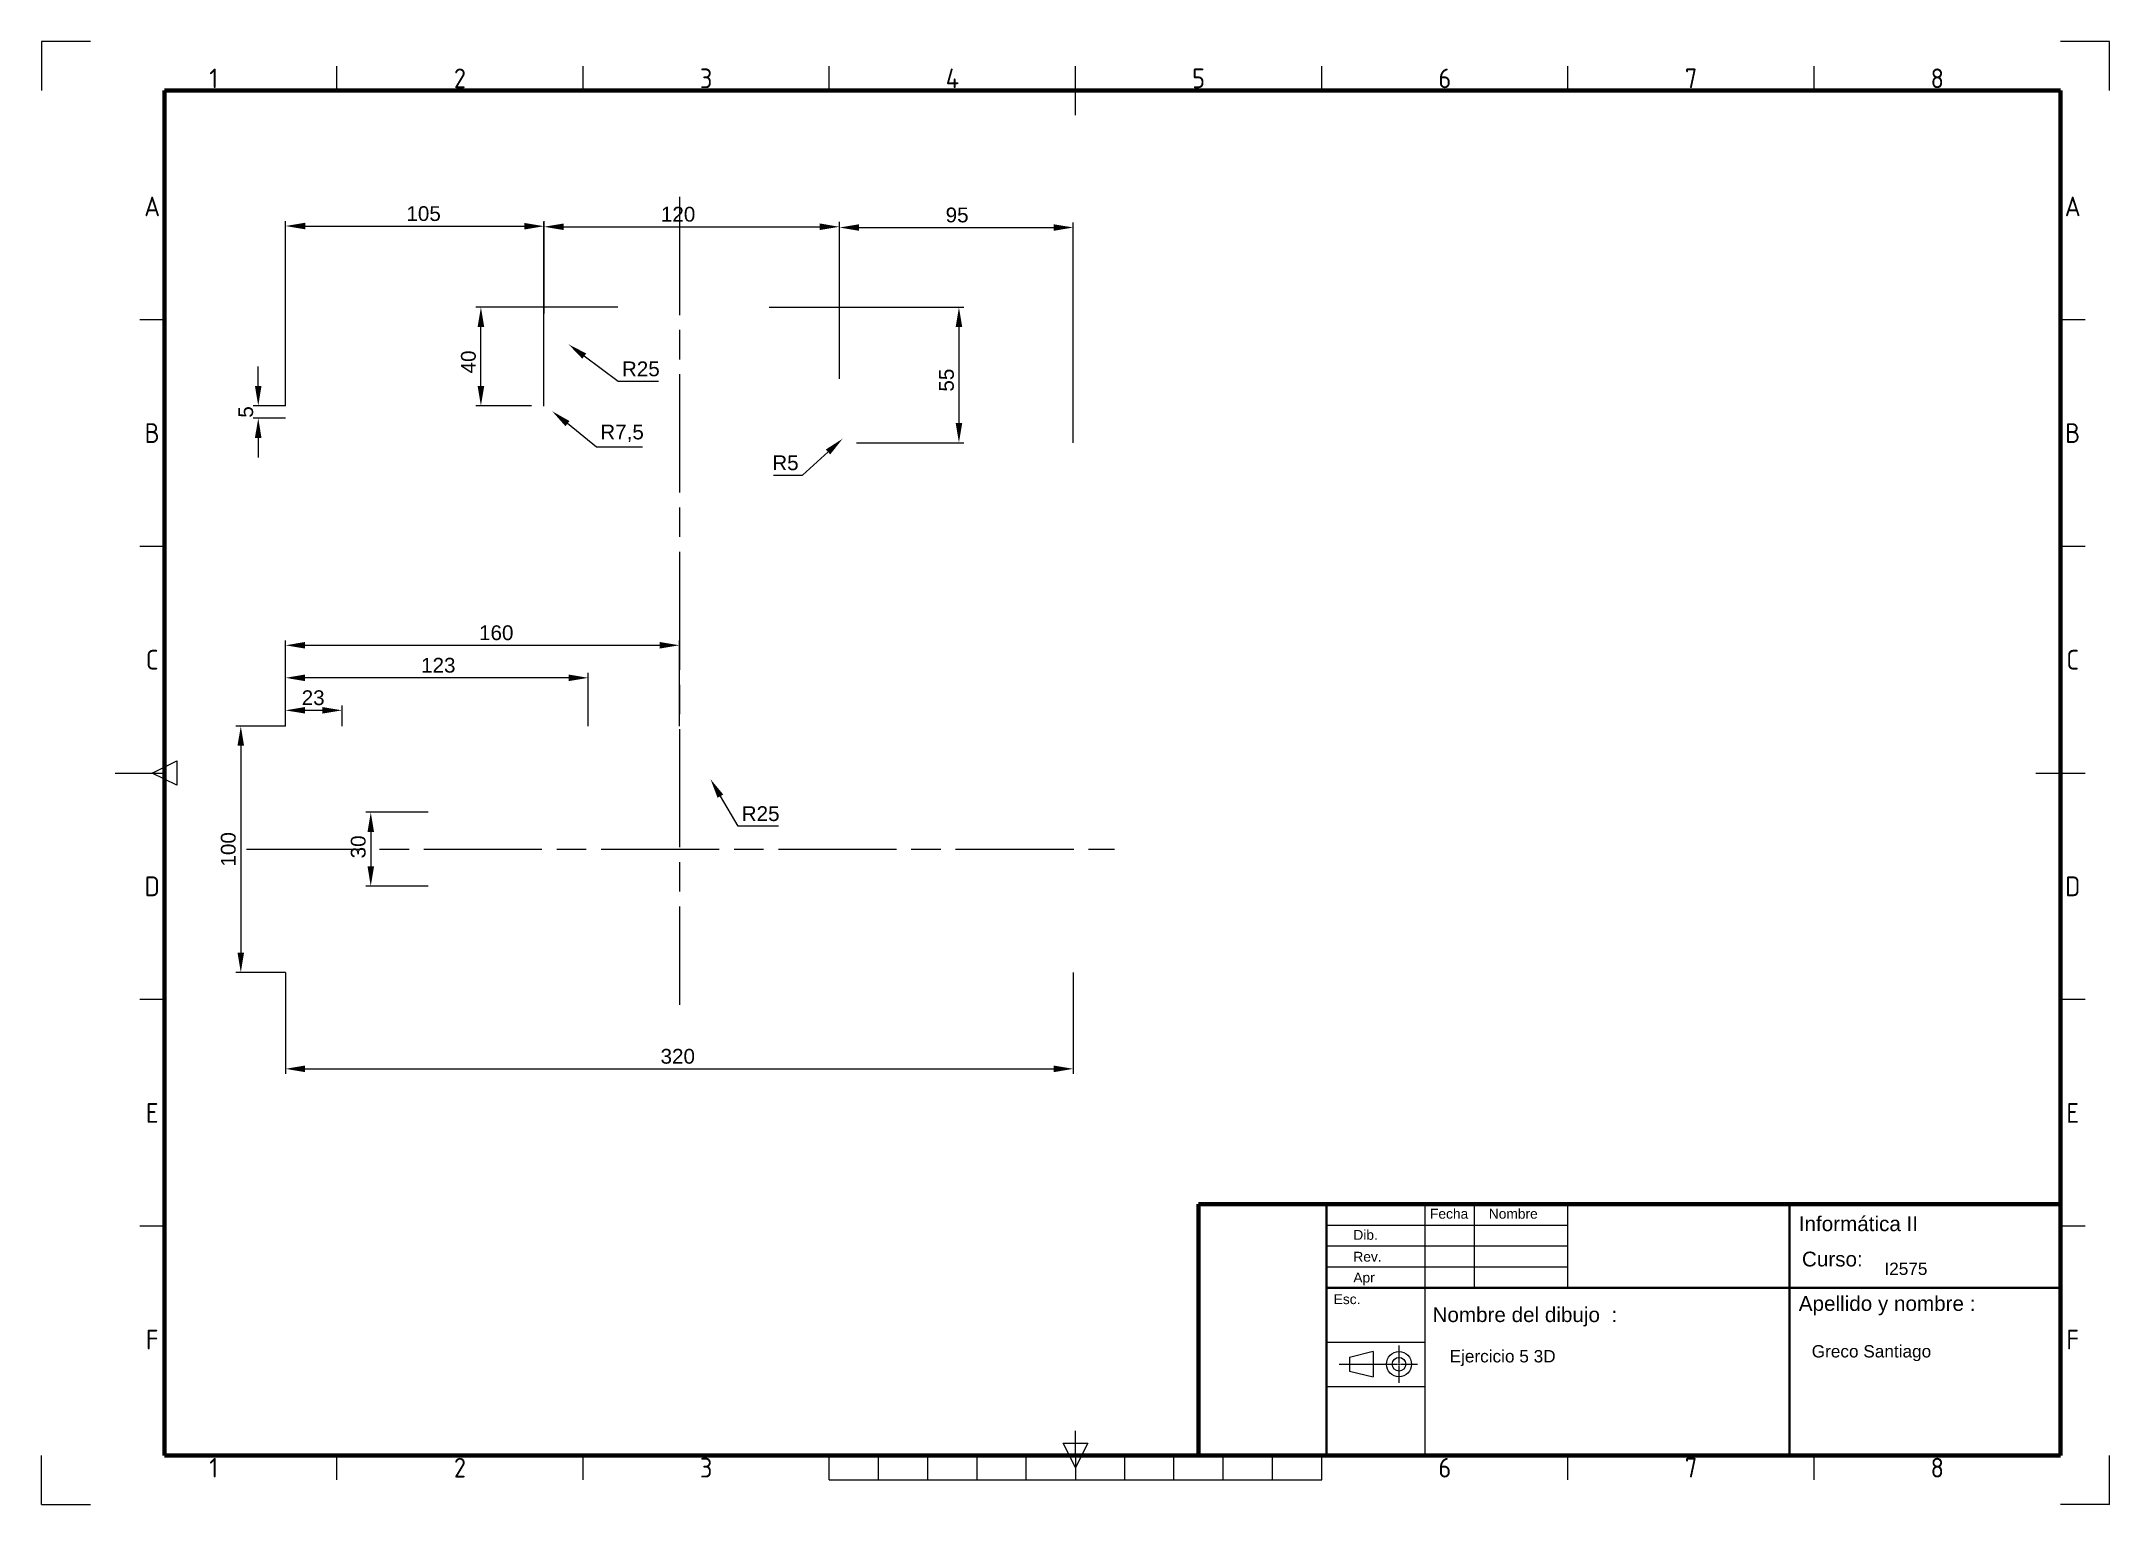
# Paper-space layout 'Presentación1' of a CAD drawing. Header units: millimetres. Extents: x 0 to 420, y 0 to 297.
import ezdxf
from ezdxf.enums import TextEntityAlignment as Align

# ---------------------------------------------------------------- set-up
doc = ezdxf.new("R2010")
doc.units = ezdxf.units.MM
doc.linetypes.add('ACAD_ISO08W100', pattern=[36, 24, -3, 6, -3])
doc.linetypes.add('CENTER2', pattern=[28.575, 19.05, -3.175, 3.175, -3.175])
doc.layers.add('Cotas', color=5, linetype='Continuous', lineweight=20)
doc.layers.add('Ejes', color=3, linetype='ACAD_ISO08W100', lineweight=20)
doc.styles.add('ISO Proportional', font='isocp.shx')
doc.styles.get("Standard").update_dxf_attribs({"font": 'arial.ttf'})
doc.dimstyles.new('Info 2', dxfattribs={"dimscale": 0, "dimtxt": 3, "dimasz": 4, "dimexe": 1, "dimexo": 0, "dimgap": 1, "dimtad": 1, "dimtoh": 1, "dimtxsty": 'Standard', "dimcen": 0, "dimclrd": 256, "dimclre": 256, "dimclrt": 256, "dimadec": 1, "dimazin": 0, "dimtfac": 1, "dimtofl": 0, "dimtmove": 0, "dimatfit": 3, "dimfxl": 1, "dimlwd": -1, "dimlwe": -1, "dimarcsym": 0})

# ---------------------------------------------------------------- blocks, each defined once
blk = doc.blocks.new('*U7')
at = {"color": 0, "linetype": 'CENTER2', "lineweight": 20, "ltscale": 3, "transparency": 16777216}
for p, q in [((-12.18, 0), (-0.28, 0)), ((0, 0.28), (0, 3.78)), ((0.28, 0), (3.78, 0)), ((0, -3.78), (0, -0.28))]:
    blk.add_line(p, q, dxfattribs=at)
at = {"color": 0, "linetype": 'Continuous', "lineweight": 20, "ltscale": 3, "transparency": 16777216}
for p, q in [((-0.14, 0), (0.14, 0)), ((0, -0.14), (0, 0.14))]:
    blk.add_line(p, q, dxfattribs=at)
blk = doc.blocks.new('*D16')
at = {"layer": 'Cotas', "transparency": 16777216}
for p, q in [((49.56, 108.03), (49.56, 87.45)), ((209.56, 108.03), (209.56, 87.45)), ((53.56, 88.45), (205.56, 88.45))]:
    blk.add_line(p, q, dxfattribs=at)
for points in [[(53.56, 89.12), (53.56, 87.78), (49.56, 88.45)], [(205.56, 89.12), (205.56, 87.78), (209.56, 88.45)]]:
    blk.add_solid(points, dxfattribs=at)
at = {"layer": 'Defpoints', "color": 0, "transparency": 16777216}
for p in [(49.56, 108.03), (209.56, 108.03), (209.56, 88.45)]:
    blk.add_point(p, dxfattribs=at)
at = {"layer": 'Cotas', "transparency": 16777216, "insert": (129.23, 90.98), "char_height": 3, "attachment_point": 5}
blk.add_mtext('320', dxfattribs=at)
blk = doc.blocks.new('*D17')
at = {"layer": 'Cotas', "transparency": 16777216}
for p, q in [((49.56, 158.03), (49.56, 162.22)), ((53.56, 161.22), (57.06, 161.22)), ((61.06, 158.03), (61.06, 162.22))]:
    blk.add_line(p, q, dxfattribs=at)
for points in [[(53.56, 161.89), (53.56, 160.56), (49.56, 161.22)], [(57.06, 161.89), (57.06, 160.56), (61.06, 161.22)]]:
    blk.add_solid(points, dxfattribs=at)
at = {"layer": 'Defpoints', "color": 0, "transparency": 16777216}
for p in [(61.06, 161.22), (49.56, 158.03), (61.06, 158.03)]:
    blk.add_point(p, dxfattribs=at)
at = {"layer": 'Cotas', "transparency": 16777216, "insert": (55.19, 163.76), "char_height": 3, "attachment_point": 5}
blk.add_mtext('23', dxfattribs=at)
blk = doc.blocks.new('*D18')
at = {"layer": 'Cotas', "transparency": 16777216}
for p, q in [((49.56, 158.03), (49.56, 168.82)), ((111.06, 158.03), (111.06, 168.82)), ((107.06, 167.82), (53.56, 167.82))]:
    blk.add_line(p, q, dxfattribs=at)
for points in [[(53.56, 168.48), (53.56, 167.15), (49.56, 167.82)], [(107.06, 168.48), (107.06, 167.15), (111.06, 167.82)]]:
    blk.add_solid(points, dxfattribs=at)
at = {"layer": 'Defpoints', "color": 0, "transparency": 16777216}
for p in [(49.56, 167.82), (49.56, 158.03), (111.06, 158.03)]:
    blk.add_point(p, dxfattribs=at)
at = {"layer": 'Cotas', "transparency": 16777216, "insert": (80.6, 170.35), "char_height": 3, "attachment_point": 5}
blk.add_mtext('123', dxfattribs=at)
blk = doc.blocks.new('*D19')
at = {"layer": 'Cotas', "transparency": 16777216}
for p, q in [((44.04, 227.03), (44.04, 231.03)), ((49.56, 223.03), (43.04, 223.03)), ((49.56, 220.53), (43.04, 220.53)), ((44.04, 216.53), (44.04, 212.53))]:
    blk.add_line(p, q, dxfattribs=at)
for points in [[(43.37, 227.03), (44.7, 227.03), (44.04, 223.03)], [(43.37, 216.53), (44.7, 216.53), (44.04, 220.53)]]:
    blk.add_solid(points, dxfattribs=at)
at = {"layer": 'Defpoints', "color": 0, "transparency": 16777216}
for p in [(49.56, 223.03), (44.04, 220.53), (49.56, 220.53)]:
    blk.add_point(p, dxfattribs=at)
at = {"layer": 'Cotas', "transparency": 16777216, "insert": (41.51, 221.78), "char_height": 3, "attachment_point": 5, "rotation": 90}
blk.add_mtext('5', dxfattribs=at)
blk = doc.blocks.new('*D20')
at = {"layer": 'Cotas', "transparency": 16777216}
for p, q in [((117.06, 243.03), (88.26, 243.03)), ((89.26, 227.03), (89.26, 239.03)), ((99.56, 223.03), (88.26, 223.03))]:
    blk.add_line(p, q, dxfattribs=at)
for points in [[(88.59, 239.03), (89.93, 239.03), (89.26, 243.03)], [(88.59, 227.03), (89.93, 227.03), (89.26, 223.03)]]:
    blk.add_solid(points, dxfattribs=at)
at = {"layer": 'Defpoints', "color": 0, "transparency": 16777216}
for p in [(89.26, 243.03), (117.06, 243.03), (99.56, 223.03)]:
    blk.add_point(p, dxfattribs=at)
at = {"layer": 'Cotas', "transparency": 16777216, "insert": (86.73, 231.93), "char_height": 3, "attachment_point": 5, "rotation": 90}
blk.add_mtext('40', dxfattribs=at)
blk = doc.blocks.new('*D21')
at = {"layer": 'Cotas', "transparency": 16777216}
for p, q in [((147.81, 243.03), (187.33, 243.03)), ((186.33, 239.03), (186.33, 219.53)), ((165.56, 215.53), (187.33, 215.53))]:
    blk.add_line(p, q, dxfattribs=at)
for points in [[(185.67, 239.03), (187, 239.03), (186.33, 243.03)], [(185.67, 219.53), (187, 219.53), (186.33, 215.53)]]:
    blk.add_solid(points, dxfattribs=at)
at = {"layer": 'Defpoints', "color": 0, "transparency": 16777216}
for p in [(147.81, 243.03), (165.56, 215.53), (186.33, 215.53)]:
    blk.add_point(p, dxfattribs=at)
at = {"layer": 'Cotas', "transparency": 16777216, "insert": (183.81, 228.24), "char_height": 3, "attachment_point": 5, "rotation": 90}
blk.add_mtext('55', dxfattribs=at)
blk = doc.blocks.new('*D22')
at = {"layer": 'Cotas', "transparency": 16777216}
for p, q in [((49.56, 223.03), (49.59, 260.52)), ((102.06, 222.99), (102.09, 260.48)), ((53.59, 259.52), (98.09, 259.48))]:
    blk.add_line(p, q, dxfattribs=at)
for points in [[(53.59, 260.19), (53.59, 258.85), (49.59, 259.52)], [(98.09, 260.15), (98.09, 258.82), (102.09, 259.48)]]:
    blk.add_solid(points, dxfattribs=at)
at = {"layer": 'Defpoints', "color": 0, "transparency": 16777216}
for p in [(102.09, 259.48), (49.56, 223.03), (102.06, 222.99)]:
    blk.add_point(p, dxfattribs=at)
at = {"layer": 'Cotas', "transparency": 16777216, "insert": (77.62, 262.03), "char_height": 3, "attachment_point": 5, "rotation": 359.9552}
blk.add_mtext('105', dxfattribs=at)
blk = doc.blocks.new('*D23')
at = {"layer": 'Cotas', "transparency": 16777216}
for p, q in [((102.06, 228.53), (102.06, 260.37)), ((106.06, 259.37), (158.06, 259.37)), ((162.06, 228.53), (162.06, 260.37))]:
    blk.add_line(p, q, dxfattribs=at)
for points in [[(106.06, 260.04), (106.06, 258.71), (102.06, 259.37)], [(158.06, 260.04), (158.06, 258.71), (162.06, 259.37)]]:
    blk.add_solid(points, dxfattribs=at)
at = {"layer": 'Defpoints', "color": 0, "transparency": 16777216}
for p in [(162.06, 259.37), (102.06, 228.53), (162.06, 228.53)]:
    blk.add_point(p, dxfattribs=at)
at = {"layer": 'Cotas', "transparency": 16777216, "insert": (129.3, 261.9), "char_height": 3, "attachment_point": 5}
blk.add_mtext('120', dxfattribs=at)
blk = doc.blocks.new('*D24')
at = {"layer": 'Cotas', "transparency": 16777216}
for p, q in [((162.06, 228.53), (162.06, 260.22)), ((166.06, 259.22), (205.56, 259.22)), ((209.56, 215.53), (209.56, 260.22))]:
    blk.add_line(p, q, dxfattribs=at)
for points in [[(166.06, 259.88), (166.06, 258.55), (162.06, 259.22)], [(205.56, 259.88), (205.56, 258.55), (209.56, 259.22)]]:
    blk.add_solid(points, dxfattribs=at)
at = {"layer": 'Defpoints', "color": 0, "transparency": 16777216}
for p in [(209.56, 259.22), (162.06, 228.53), (209.56, 215.53)]:
    blk.add_point(p, dxfattribs=at)
at = {"layer": 'Cotas', "transparency": 16777216, "insert": (185.96, 261.75), "char_height": 3, "attachment_point": 5}
blk.add_mtext('95', dxfattribs=at)
blk = doc.blocks.new('*D25')
at = {"layer": 'Cotas', "transparency": 16777216}
for p, q in [((117.14, 227.98), (110.25, 233.12)), ((125.33, 227.98), (117.14, 227.98))]:
    blk.add_line(p, q, dxfattribs=at)
blk.add_solid([(110.65, 233.65), (109.85, 232.59), (107.05, 235.51)], dxfattribs=at)
at = {"layer": 'Defpoints', "color": 0, "transparency": 16777216}
for p in [(107.05, 235.51), (117.06, 228.03)]:
    blk.add_point(p, dxfattribs=at)
at = {"layer": 'Cotas', "transparency": 16777216, "insert": (121.73, 230.51), "char_height": 3, "attachment_point": 5}
blk.add_mtext('R25', dxfattribs=at)
blk = doc.blocks.new('*D26')
at = {"layer": 'Cotas', "transparency": 16777216}
for p, q in [((154.53, 208.92), (159.75, 213.66)), ((148.67, 208.92), (154.53, 208.92))]:
    blk.add_line(p, q, dxfattribs=at)
blk.add_solid([(159.3, 214.16), (160.2, 213.17), (162.71, 216.35)], dxfattribs=at)
at = {"layer": 'Defpoints', "color": 0, "transparency": 16777216}
for p in [(162.71, 216.35), (164.56, 218.03)]:
    blk.add_point(p, dxfattribs=at)
at = {"layer": 'Cotas', "transparency": 16777216, "insert": (151.1, 211.45), "char_height": 3, "attachment_point": 5}
blk.add_mtext('R5', dxfattribs=at)
blk = doc.blocks.new('*D27')
at = {"layer": 'Cotas', "transparency": 16777216}
for p, q in [((112.74, 214.64), (106.84, 219.41)), ((122.1, 214.64), (112.74, 214.64))]:
    blk.add_line(p, q, dxfattribs=at)
blk.add_solid([(107.26, 219.93), (106.42, 218.89), (103.73, 221.93)], dxfattribs=at)
at = {"layer": 'Defpoints', "color": 0, "transparency": 16777216}
for p in [(100.81, 224.28), (103.73, 221.93)]:
    blk.add_point(p, dxfattribs=at)
at = {"layer": 'Cotas', "transparency": 16777216, "insert": (117.92, 217.44), "char_height": 3, "attachment_point": 5}
blk.add_mtext('R7,5', dxfattribs=at)
blk = doc.blocks.new('*D28')
at = {"layer": 'Cotas', "transparency": 16777216}
for p, q in [((49.56, 158.03), (49.56, 175.42)), ((53.56, 174.42), (125.56, 174.42)), ((129.56, 158.03), (129.56, 175.42))]:
    blk.add_line(p, q, dxfattribs=at)
for points in [[(53.56, 175.09), (53.56, 173.76), (49.56, 174.42)], [(125.56, 175.09), (125.56, 173.76), (129.56, 174.42)]]:
    blk.add_solid(points, dxfattribs=at)
at = {"layer": 'Defpoints', "color": 0, "transparency": 16777216}
for p in [(129.56, 174.42), (49.56, 158.03), (129.56, 158.03)]:
    blk.add_point(p, dxfattribs=at)
at = {"layer": 'Cotas', "transparency": 16777216, "insert": (92.37, 176.95), "char_height": 3, "attachment_point": 5}
blk.add_mtext('160', dxfattribs=at)
blk = doc.blocks.new('*D29')
at = {"layer": 'Cotas', "transparency": 16777216}
for p, q in [((141.47, 137.7), (137.9, 143.79)), ((149.66, 137.7), (141.47, 137.7))]:
    blk.add_line(p, q, dxfattribs=at)
blk.add_solid([(138.47, 144.13), (137.32, 143.46), (135.88, 147.25)], dxfattribs=at)
at = {"layer": 'Defpoints', "color": 0, "transparency": 16777216}
for p in [(129.56, 158.03), (135.88, 147.25)]:
    blk.add_point(p, dxfattribs=at)
at = {"layer": 'Cotas', "transparency": 16777216, "insert": (146.06, 140.23), "char_height": 3, "attachment_point": 5}
blk.add_mtext('R25', dxfattribs=at)
blk = doc.blocks.new('*D30')
at = {"layer": 'Cotas', "transparency": 16777216}
for p, q in [((78.56, 140.53), (65.89, 140.53)), ((66.89, 136.53), (66.89, 129.53)), ((78.56, 125.53), (65.89, 125.53))]:
    blk.add_line(p, q, dxfattribs=at)
for points in [[(66.23, 136.53), (67.56, 136.53), (66.89, 140.53)], [(66.23, 129.53), (67.56, 129.53), (66.89, 125.53)]]:
    blk.add_solid(points, dxfattribs=at)
at = {"layer": 'Defpoints', "color": 0, "transparency": 16777216}
for p in [(78.56, 140.53), (66.89, 125.53), (78.56, 125.53)]:
    blk.add_point(p, dxfattribs=at)
at = {"layer": 'Cotas', "transparency": 16777216, "insert": (64.36, 133.5), "char_height": 3, "attachment_point": 5, "rotation": 90}
blk.add_mtext('30', dxfattribs=at)
blk = doc.blocks.new('*D31')
at = {"layer": 'Cotas', "transparency": 16777216}
for p, q in [((49.56, 158.03), (39.5, 158.03)), ((40.5, 154.03), (40.5, 112.03)), ((49.56, 108.03), (39.5, 108.03))]:
    blk.add_line(p, q, dxfattribs=at)
for points in [[(39.83, 154.03), (41.16, 154.03), (40.5, 158.03)], [(39.83, 112.03), (41.16, 112.03), (40.5, 108.03)]]:
    blk.add_solid(points, dxfattribs=at)
at = {"layer": 'Defpoints', "color": 0, "transparency": 16777216}
for p in [(49.56, 158.03), (40.5, 108.03), (49.56, 108.03)]:
    blk.add_point(p, dxfattribs=at)
at = {"layer": 'Cotas', "transparency": 16777216, "insert": (37.97, 133), "char_height": 3, "attachment_point": 5, "rotation": 90}
blk.add_mtext('100', dxfattribs=at)

psp = doc.layouts.new('Presentación1')

# ---------------------------------------------------------------- linework, layer by layer
for p, q in [((0, 297), (0, 287)), ((10, 297), (0, 297)), ((420, 297), (410, 297)), ((420, 287), (420, 297)), ((60, 287), (60, 292)), ((110, 287), (110, 292)), ((160, 287), (160, 292)), ((210, 282), (210, 292)), ((260, 287), (260, 292)), ((310, 287), (310, 292)), ((360, 287), (360, 292)), ((25, 240.5), (20, 240.5)), ((415, 240.5), (410, 240.5)), ((25, 194.5), (20, 194.5)), ((415, 194.5), (410, 194.5)), ((15, 148.5), (25, 148.5)), ((22.5, 148.5), (27.5, 151)), ((27.5, 146), (22.5, 148.5)), ((27.5, 151), (27.5, 146)), ((405, 148.5), (415, 148.5)), ((25, 102.5), (20, 102.5)), ((415, 102.5), (410, 102.5)), ((25, 56.5), (20, 56.5)), ((261, 56.75), (310, 56.75)), ((415, 56.5), (410, 56.5)), ((261, 52.5), (310, 52.5)), ((261, 48.25), (310, 48.25)), ((210, 10), (210, 15)), ((0, 0), (0, 10)), ((60, 5), (60, 10)), ((110, 5), (110, 10)), ((160, 5), (160, 10)), ((170, 5), (170, 10)), ((180, 5), (180, 10)), ((190, 5), (190, 10)), ((200, 5), (200, 10)), ((207.5, 12.5), (212.5, 12.5)), ((210, 7.5), (207.5, 12.5)), ((212.5, 12.5), (210, 7.5)), ((210, 10), (210, 5)), ((220, 5), (220, 10)), ((230, 5), (230, 10)), ((240, 5), (240, 10)), ((250, 5), (250, 10)), ((260, 5), (260, 10)), ((310, 5), (310, 10)), ((360, 5), (360, 10)), ((420, 0), (420, 10)), ((160, 5), (260, 5)), ((0, 0), (10, 0)), ((420, 0), (410, 0))]:
    psp.add_line(p, q)
at = {"lineweight": 80}
for p, q in [((410, 287), (25, 287)), ((25, 287), (25, 10)), ((410, 10), (410, 287)), ((235, 61), (410, 61)), ((235, 10), (235, 61)), ((25, 10), (410, 10))]:
    psp.add_line(p, q, dxfattribs=at)
at = {"lineweight": 40}
for p, q in [((261, 10), (261, 61)), ((355, 10), (355, 61)), ((261, 44), (410, 44))]:
    psp.add_line(p, q, dxfattribs=at)
at = {"lineweight": 20}
for p, q in [((281, 10), (281, 61)), ((291, 44), (291, 61)), ((310, 44), (310, 61)), ((261, 33), (281, 33)), ((270.4389, 31.0552), (265.6153, 29.8816)), ((265.6153, 29.8816), (265.6153, 27.1184)), ((270.4389, 31.0552), (270.4389, 25.9448)), ((265.6153, 27.1184), (270.4389, 25.9448)), ((261, 24), (281, 24))]:
    psp.add_line(p, q, dxfattribs=at)
for radius in [2.5552, 1.3816]:
    psp.add_circle((275.6935, 28.5), radius, dxfattribs=at)
at = {"layer": 'Ejes'}
for p, q in [((129.5597, 265.4202), (129.5597, 101.4689)), ((41.6593, 133.0331), (217.9251, 133.0331))]:
    psp.add_line(p, q, dxfattribs=at)

# ---------------------------------------------------------------- block references
at = {"linetype": 'CENTER2', "lineweight": 20, "ltscale": 3}
psp.add_blockref('*U7', (275.6935, 28.5), dxfattribs=at)

# ---------------------------------------------------------------- texts
at = {"style": 'ISO Proportional'}
for s, p in [('1', (35, 289.5)), ('2', (85, 289.5)), ('3', (135, 289.5)), ('4', (185, 289.5)), ('5', (235, 289.5)), ('6', (285, 289.5)), ('7', (335, 289.5)), ('8', (385, 289.5)), ('A', (22.5, 263.5)), ('A', (412.5, 263.5)), ('B', (22.5, 217.5)), ('B', (412.5, 217.5)), ('C', (22.5, 171.5)), ('C', (412.5, 171.5)), ('D', (22.5, 125.5)), ('D', (412.5, 125.5)), ('E', (22.5, 79.5)), ('E', (412.5, 79.5)), ('F', (22.5, 33.5)), ('F', (412.5, 33.5)), ('1', (35, 7.5)), ('2', (85, 7.5)), ('3', (135, 7.5)), ('6', (285, 7.5)), ('7', (335, 7.5)), ('8', (385, 7.5))]:
    psp.add_text(s, height=4, dxfattribs=at).set_placement(p, align=Align.MIDDLE)
at = {"lineweight": 20}
for s, height, p in [('Fecha', 2, (281.9887, 58.0375)), ('Nombre', 2, (293.9284, 58.0375)), ('Dib.', 2, (266.4236, 53.7451)), ('Informática II', 3, (356.8765, 55.5105)), ('Rev.', 2, (266.4236, 49.3119)), ('Curso: ', 3, (357.5162, 48.3432)), ('Apr', 2, (266.4236, 45.0899)), ('Esc.', 2, (262.4263, 40.6988)), ('Apellido y nombre : ', 3, (356.8765, 39.3278)), ('Nombre del dibujo  : ', 3, (282.4934, 37.0552))]:
    psp.add_text(s, height=height, dxfattribs=at).set_placement(p)
at = {"layer": 'Cotas', "char_height": 2.5, "attachment_point": 1}
for s, width, insert in [('I2575', 41.257422, (374.2594, 49.1167)), ('Ejercicio 5 3D', 60.034935, (285.958, 31.3684)), ('Greco Santiago', 40.773727, (359.5008, 32.3683))]:
    psp.add_mtext_dynamic_manual_height_columns(s, width=width, gutter_width=12.5, heights=[0], dxfattribs=dict(at, insert=insert))

# ---------------------------------------------------------------- dimensions: what is measured, and where the dimension line sits
at = {"layer": 'Cotas'}
for base, p1, p2, angle, picture, middle, dimtype in [((102.0882, 259.4813), (49.5597, 223.0331), (102.0597, 222.9921), 359.955224, '*D22', (77.6177, 259.5004), 161), ((89.2592, 243.0331), (99.5597, 223.0331), (117.0597, 243.0331), 90, '*D20', (89.2592, 231.9277), 160), ((186.3329, 215.5331), (147.8097, 243.0309), (165.5597, 215.5331), 90, '*D21', (186.3329, 228.2364), 160), ((44.0362, 220.5331), (49.5597, 223.0331), (49.5597, 220.5331), 90, '*D19', (44.0362, 221.7831), 160), ((40.4973, 108.0331), (49.5597, 158.0331), (49.5597, 108.0331), 90, '*D31', (40.4973, 133.0006), 160), ((66.8939, 125.5331), (78.5597, 140.5331), (78.5597, 125.5331), 90, '*D30', (66.8939, 133.4983), 160)]:
    dim = psp.add_linear_dim(base=base, p1=p1, p2=p2, angle=angle, dimstyle='Info 2', override={"dimlfac": -2}, dxfattribs=at)
    dim.commit()
    dim.dimension.update_dxf_attribs({"geometry": picture, "text_midpoint": middle, "dimtype": dimtype})
for base, p1, p2, picture, middle in [((162.0597, 259.3731), (102.0597, 228.5331), (162.0597, 228.5331), '*D23', (129.305, 259.3731)), ((209.5597, 259.215), (162.0597, 228.5331), (209.5597, 215.5331), '*D24', (185.9612, 259.215)), ((129.5597, 174.4228), (49.5597, 158.0331), (129.5597, 158.0331), '*D28', (92.3663, 174.4228)), ((49.5597, 167.8165), (111.0597, 158.0331), (49.5597, 158.0331), '*D18', (80.6039, 167.8165)), ((61.0597, 161.223), (49.5597, 158.0331), (61.0597, 158.0331), '*D17', (55.1893, 161.223)), ((209.5597, 88.4497), (49.5597, 108.0331), (209.5597, 108.0331), '*D16', (129.2337, 88.4497))]:
    dim = psp.add_linear_dim(base=base, p1=p1, p2=p2, dimstyle='Info 2', override={"dimlfac": -2}, dxfattribs=at)
    dim.commit()
    dim.dimension.update_dxf_attribs({"geometry": picture, "text_midpoint": middle, "dimtype": 160})
for center, mpoint, picture, middle in [((117.0597, 228.0331), (107.0456, 235.5142), '*D25', (121.7317, 227.9759)), ((100.8097, 224.2831), (103.7263, 221.9259), '*D27', (117.9207, 214.6385)), ((164.5597, 218.0331), (162.7094, 216.352), '*D26', (151.0999, 208.9206)), ((129.5597, 158.0331), (135.8765, 147.2466), '*D29', (146.0629, 137.6997))]:
    dim = psp.add_radius_dim(center=center, mpoint=mpoint, dimstyle='Info 2', override={"dimlfac": -2}, dxfattribs=at)
    dim.commit()
    dim.dimension.update_dxf_attribs({"geometry": picture, "text_midpoint": middle, "dimtype": 164})

doc.saveas('drawing.dxf')
